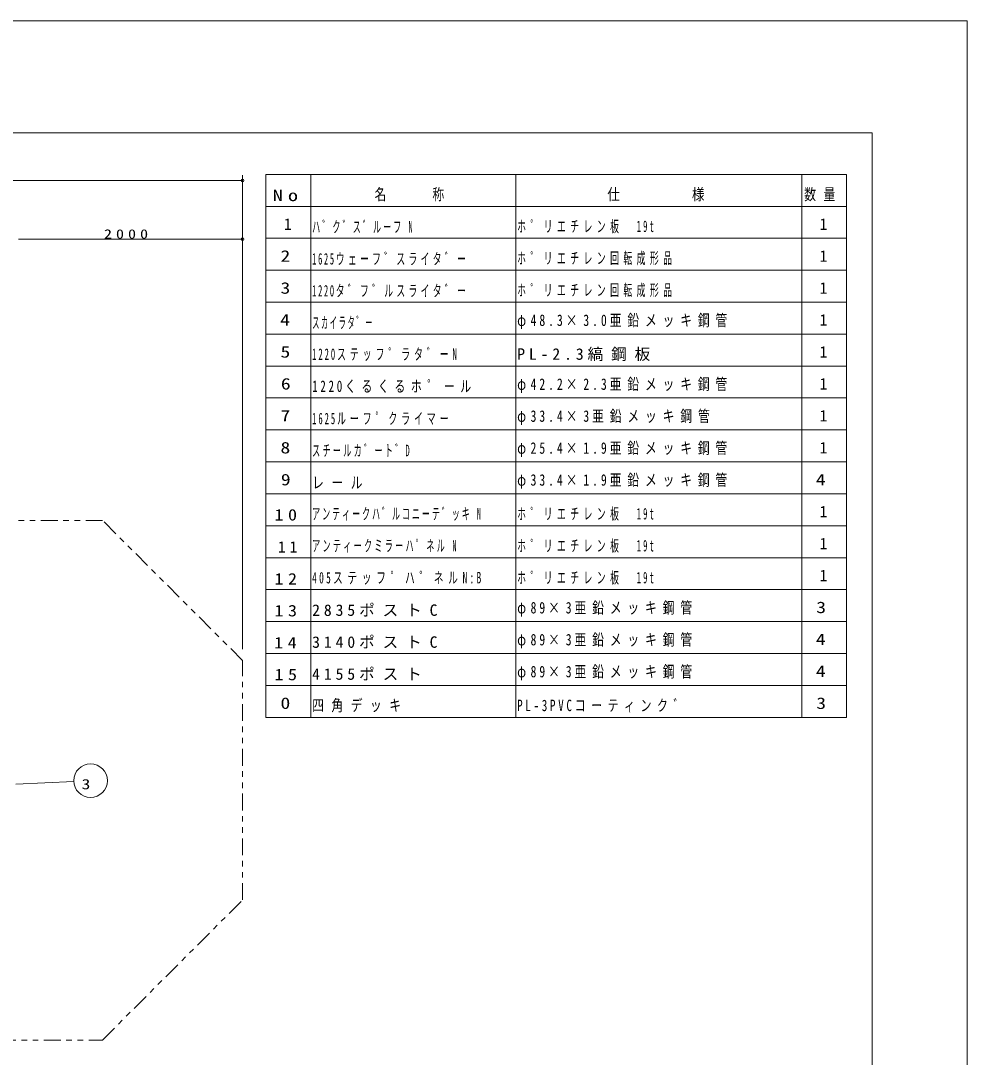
# Model space of a CAD drawing. Units: millimetres on the paper. Extents: x 0 to 420, y -594 to 297.
# Drawn here: x 250.9 to 420, y 111.8 to 297 of the extents above; entities that cross this region are included whole.
import ezdxf
from ezdxf.enums import TextEntityAlignment as Align

# ---------------------------------------------------------------- set-up
doc = ezdxf.new("R2010")
doc.units = ezdxf.units.MM
doc.linetypes.add('USER3', pattern=[8, 3, -1, 1, -1, 1, -1])
for name, color, linetype, lineweight in [('0_2', 7, 'Continuous', 13), ('2D', 7, 'Continuous', 13), ('2D_DIMENSION', 7, 'Continuous', 13), ('2D_OUTLINE', 7, 'USER3', 13), ('AM_5', 7, 'Continuous', 13), ('FMT', 7, 'Continuous', 13)]:
    doc.layers.add(name, color=color, linetype=linetype, lineweight=lineweight)
doc.styles.add('ＭＳ ゴシック', font='')
doc.styles.get('ＭＳ ゴシック').set_extended_font_data('MS Gothic')

msp = doc.modelspace()

# ---------------------------------------------------------------- linework, layer by layer
at = {"layer": '0_2'}
for p, q in [((290.553, 268.436), (290.053, 268.436)), ((250.553, 257.988), (251.053, 257.988)), ((290.553, 257.988), (290.053, 257.988))]:
    msp.add_line(p, q, dxfattribs=at)
msp.add_lwpolyline([(0, 297), (420, 297), (420, 0), (0, 0)], close=True, dxfattribs=at)
for centre in [(290.553, 268.436), (290.553, 257.988)]:
    msp.add_circle(centre, 0.25, dxfattribs=at)
at = {"layer": '2D'}
for p, q in [((294.728, 172.53), (294.728, 269.543)), ((294.728, 269.543), (398.428, 269.543)), ((302.728, 269.543), (302.728, 263.836)), ((339.351, 269.543), (339.351, 263.836)), ((390.428, 269.543), (390.428, 263.836)), ((398.428, 269.543), (398.428, 172.53)), ((294.728, 263.836), (398.428, 263.836)), ((302.728, 263.836), (302.728, 258.13)), ((339.351, 263.836), (339.351, 258.13)), ((390.428, 263.836), (390.428, 258.13)), ((294.728, 258.13), (398.428, 258.13)), ((302.728, 258.13), (302.728, 252.423)), ((339.351, 258.13), (339.351, 252.423)), ((390.428, 258.13), (390.428, 252.423)), ((294.728, 252.423), (398.428, 252.423)), ((302.728, 252.423), (302.728, 246.716)), ((339.351, 252.423), (339.351, 246.716)), ((390.428, 252.423), (390.428, 246.716)), ((294.728, 246.716), (398.428, 246.716)), ((302.728, 246.716), (302.728, 241.01)), ((339.351, 246.716), (339.351, 241.01)), ((390.428, 246.716), (390.428, 241.01)), ((294.728, 241.01), (398.428, 241.01)), ((302.728, 241.01), (302.728, 235.303)), ((339.351, 241.01), (339.351, 235.303)), ((390.428, 241.01), (390.428, 235.303)), ((294.728, 235.303), (398.428, 235.303)), ((302.728, 235.303), (302.728, 229.596)), ((339.351, 235.303), (339.351, 229.596)), ((390.428, 235.303), (390.428, 229.596)), ((294.728, 229.596), (398.428, 229.596)), ((302.728, 229.596), (302.728, 223.89)), ((339.351, 229.596), (339.351, 223.89)), ((390.428, 229.596), (390.428, 223.89)), ((294.728, 223.89), (398.428, 223.89)), ((302.728, 223.89), (302.728, 218.183)), ((339.351, 223.89), (339.351, 218.183)), ((390.428, 223.89), (390.428, 218.183)), ((294.728, 218.183), (398.428, 218.183)), ((302.728, 218.183), (302.728, 212.476)), ((339.351, 218.183), (339.351, 212.476)), ((390.428, 218.183), (390.428, 212.476)), ((294.728, 212.476), (398.428, 212.476)), ((302.728, 212.476), (302.728, 206.77)), ((339.351, 212.476), (339.351, 206.77)), ((390.428, 212.476), (390.428, 206.77)), ((294.728, 206.77), (398.428, 206.77)), ((302.728, 206.77), (302.728, 201.063)), ((339.351, 206.77), (339.351, 201.063)), ((390.428, 206.77), (390.428, 201.063)), ((294.728, 201.063), (398.428, 201.063)), ((302.728, 201.063), (302.728, 195.356)), ((339.351, 201.063), (339.351, 195.356)), ((390.428, 201.063), (390.428, 195.356)), ((294.728, 195.356), (398.428, 195.356)), ((302.728, 195.356), (302.728, 189.65)), ((339.351, 195.356), (339.351, 189.65)), ((390.428, 195.356), (390.428, 189.65)), ((294.728, 189.65), (398.428, 189.65)), ((302.728, 189.65), (302.728, 183.943)), ((339.351, 189.65), (339.351, 183.943)), ((390.428, 189.65), (390.428, 183.943)), ((294.728, 183.943), (398.428, 183.943)), ((302.728, 183.943), (302.728, 178.236)), ((339.351, 183.943), (339.351, 178.236)), ((390.428, 183.943), (390.428, 178.236)), ((294.728, 178.236), (398.428, 178.236)), ((302.728, 178.236), (302.728, 172.53)), ((339.351, 178.236), (339.351, 172.53)), ((390.428, 178.236), (390.428, 172.53)), ((398.428, 172.53), (294.728, 172.53))]:
    msp.add_line(p, q, dxfattribs=at)
at = {"layer": '2D_DIMENSION'}
for p, q in [((290.553, 184.689), (290.553, 269.436)), ((50.163, 268.436), (290.053, 268.436)), ((251.053, 257.988), (290.053, 257.988)), ((290.553, 184.689), (290.553, 258.988))]:
    msp.add_line(p, q, dxfattribs=at)
at = {"layer": '2D_OUTLINE'}
for p, q in [((265.533, 207.709), (210.231, 207.709)), ((290.553, 182.689), (265.533, 207.709)), ((290.553, 139.9), (290.553, 182.689)), ((265.533, 114.881), (290.553, 139.9)), ((231.068, 114.881), (265.533, 114.881))]:
    msp.add_line(p, q, dxfattribs=at)
at = {"layer": 'AM_5'}
msp.add_line((260.408, 161.073), (250.026, 160.582), dxfattribs=at)
msp.add_circle((263.404, 161.215), 3, dxfattribs=at)
at = {"layer": 'FMT'}
for p, q in [((28, 277), (403, 277)), ((403, 277), (403, 20))]:
    msp.add_line(p, q, dxfattribs=at)

# ---------------------------------------------------------------- texts
at = {"layer": '2D', "style": 'ＭＳ ゴシック'}
for p in [(297.928, 259.023), (393.628, 259.023), (393.628, 253.316), (393.628, 247.61), (393.628, 241.903), (393.628, 236.196), (393.628, 230.49), (393.628, 224.783), (393.628, 219.076), (393.628, 207.663), (393.628, 201.956), (393.628, 196.25)]:
    msp.add_text('1', height=2.053, dxfattribs=at).set_placement(p, align=Align.BOTTOM_LEFT)
at = {"layer": '2D', "style": 'ＭＳ ゴシック', "width": 1.25}
for s, p in [('2', (297.328, 253.316)), ('3', (297.328, 247.61)), ('4', (297.261, 241.903)), ('5', (297.328, 236.196)), ('6', (297.394, 230.49)), ('7', (297.328, 224.783)), ('8', (297.328, 219.076)), ('9', (297.394, 213.37)), ('4', (392.961, 213.37)), ('3', (393.028, 190.543)), ('4', (392.961, 184.836)), ('4', (392.961, 179.13)), ('0', (297.328, 173.423)), ('3', (393.028, 173.423))]:
    msp.add_text(s, height=2.053, dxfattribs=at).set_placement(p, align=Align.BOTTOM_LEFT)
at = {"layer": '2D', "char_height": 2.053, "attachment_point": 7, "style": 'ＭＳ ゴシック'}
for s, insert in [('\\T1.5;\\W1.3;No', (295.928, 264.73)), ('\\T1.64;\\W0.75;名\u3000\u3000称', (314.132, 264.73)), ('\\T1.5;\\W0.8;仕\u3000\\~\\~\\~\\~\\~様', (355.716, 264.73)), ('\\T1.64;\\W0.75;数量', (390.881, 264.73)), ('\\T1.26;\\W0.5;ハ゛ク゛ス゛ルーフ\\~N', (302.981, 259.023)), ('\\T1.5;\\W0.55;ホ゜リエチレン板\u300019t', (339.604, 259.023)), ('\\T1.37;\\W0.55;1625ウェーフ゛スライタ゛ー', (302.981, 253.316)), ('\\T1.5;\\W0.55;ホ゜リエチレン回転成形品', (339.604, 253.316)), ('\\T1.37;\\W0.55;1220タ゛フ゛ルスライタ゛ー', (302.981, 247.61)), ('\\T1.5;\\W0.55;ホ゜リエチレン回転成形品', (339.604, 247.61)), ('\\T1.5;\\W0.75;φ48.3×3.0亜鉛メッキ鋼管', (339.604, 241.903)), ('\\T1.22;\\W0.45;スカイラタ゛ー', (302.981, 241.903)), ('\\T1.45;\\W0.55;1220ステッフ゜ラタ゛ーN', (302.981, 236.196)), ('\\T1.5;PL-2.3縞鋼板', (339.604, 236.196)), ('\\T1.5;\\W0.75;φ42.2×2.3亜鉛メッキ鋼管', (339.604, 230.49)), ('\\T1.5;\\W0.7;1220くるくるホ゜ール', (302.981, 230.49)), ('\\T1.45;\\W0.55;1625ルーフ゜クライマー', (302.981, 224.783)), ('\\T1.5;\\W0.75;φ33.4×3亜鉛メッキ鋼管', (339.604, 224.783)), ('\\T1.29;\\W0.5;スチールカ゛ート゛D', (302.981, 219.076)), ('\\T1.5;\\W0.75;φ25.4×1.9亜鉛メッキ鋼管', (339.604, 219.076)), ('\\T1.64;\\W0.75;レール', (302.981, 213.37)), ('\\T1.5;\\W0.75;φ33.4×1.9亜鉛メッキ鋼管', (339.604, 213.37)), ('\\T1.5;\\W1.15;10', (296.261, 207.663)), ('\\T1.24;\\W0.5;アンティークハ゛ルコニーテ゛ッキ\\~N', (302.981, 207.663)), ('\\T1.5;\\W0.55;ホ゜リエチレン板\u300019t', (339.604, 207.663)), ('\\T1.5;11', (296.861, 201.956)), ('\\T1.29;\\W0.5;アンティークミラーハ゜ネル\\~N', (302.981, 201.956)), ('\\T1.5;\\W0.55;ホ゜リエチレン板\u300019t', (339.604, 201.956)), ('\\T1.5;\\W1.15;12', (296.261, 196.25)), ('\\T1.49;\\W0.6;405ステッフ゜ハ゜ネルN:B', (302.981, 196.25)), ('\\T1.5;\\W0.55;ホ゜リエチレン板\u300019t', (339.604, 196.25)), ('\\T1.5;2835ポストC', (302.981, 190.543)), ('\\T1.5;\\W0.75;φ89×3亜鉛メッキ鋼管', (339.604, 190.543)), ('\\T1.5;\\W1.15;13', (296.261, 190.543)), ('\\T1.5;3140ポストC', (302.981, 184.836)), ('\\T1.5;\\W0.75;φ89×3亜鉛メッキ鋼管', (339.604, 184.836)), ('\\T1.5;\\W1.15;14', (296.194, 184.836)), ('\\T1.5;4155ポスト', (302.981, 179.13)), ('\\T1.5;\\W0.75;φ89×3亜鉛メッキ鋼管', (339.604, 179.13)), ('\\T1.5;\\W1.15;15', (296.261, 179.13)), ('\\T1.64;\\W0.75;四角デッキ', (302.981, 173.423)), ('\\T1.5;\\W0.7;PL-3PVCコーティンク゛', (339.604, 173.423))]:
    msp.add_mtext(s, dxfattribs=dict(at, insert=insert))
at = {"layer": '2D_DIMENSION', "insert": (265.789, 258.021), "char_height": 1.686, "attachment_point": 7, "style": 'ＭＳ ゴシック'}
msp.add_mtext('\\T1.5;\\W1.25;2000', dxfattribs=at)
at = {"layer": 'AM_5', "style": 'ＭＳ ゴシック', "width": 1.25}
msp.add_text('3', height=1.833, dxfattribs=at).set_placement((261.797, 159.131), align=Align.BOTTOM_LEFT)

doc.saveas('drawing.dxf')
